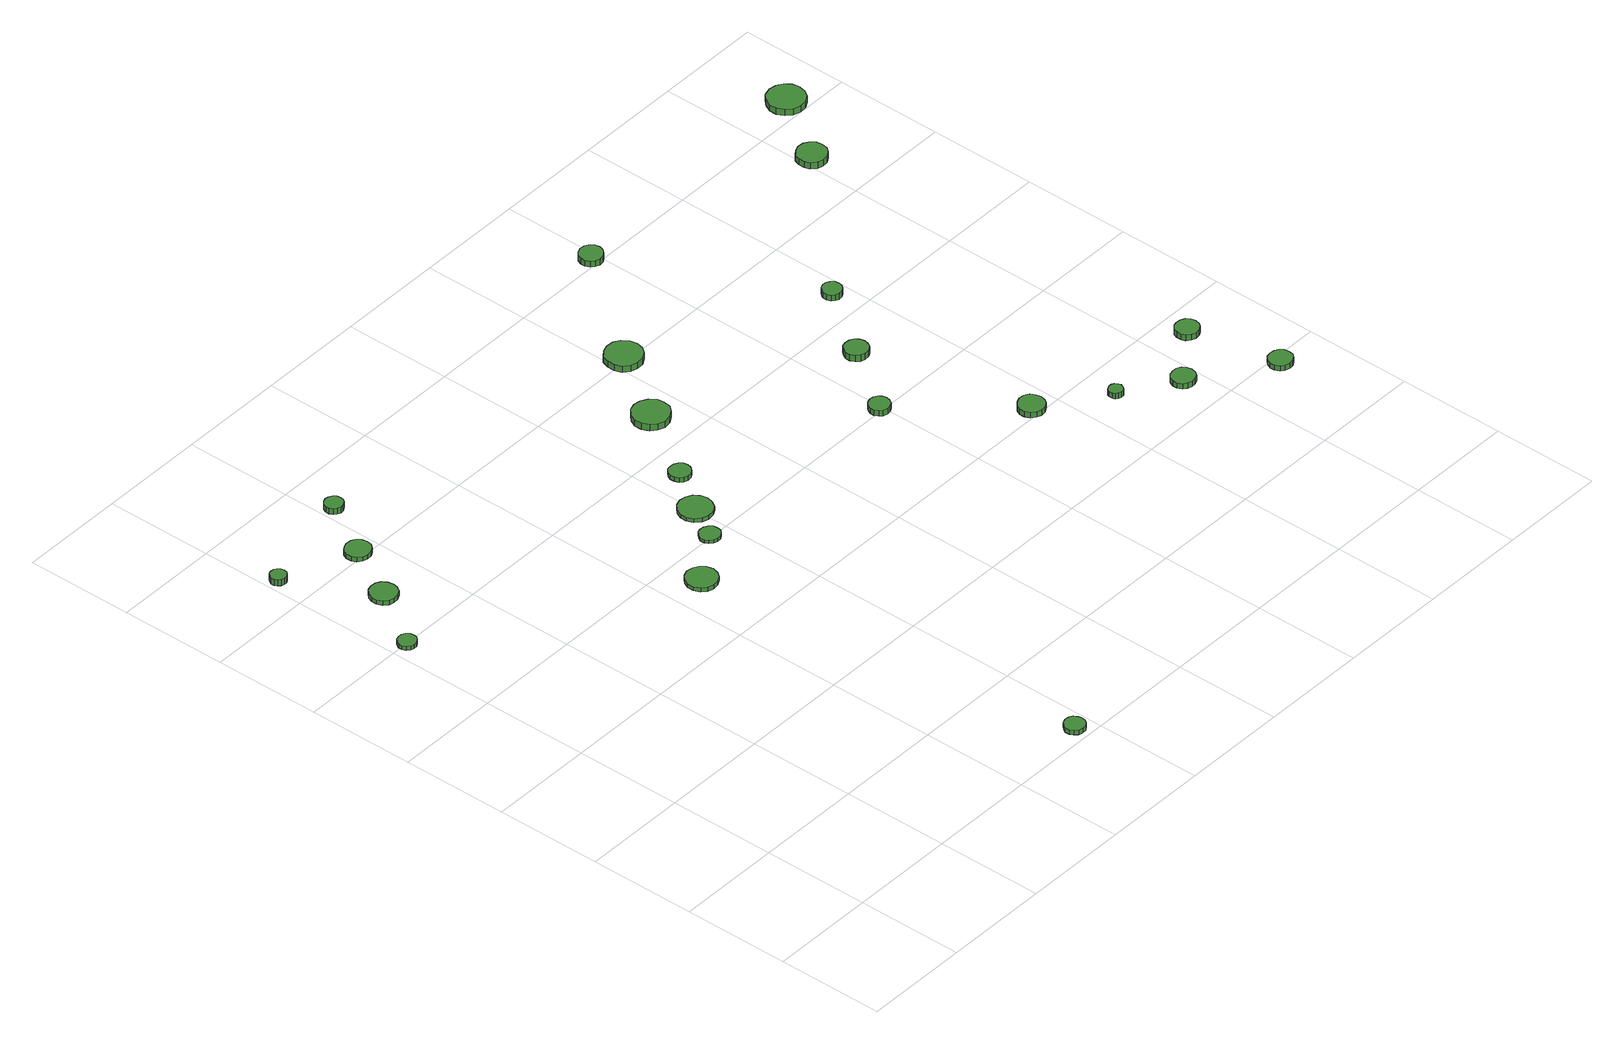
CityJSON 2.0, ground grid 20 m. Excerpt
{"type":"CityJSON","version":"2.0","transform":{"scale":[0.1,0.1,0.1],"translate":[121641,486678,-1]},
"CityObjects":{
"tree1":{"type":"SolitaryVegetationObject","attributes":{"function":"something"},"geometry":[{"type":"MultiSurface","lod":"1","boundaries":[[[0,1,2,3,4,5,6,7,8,9,10,11,12,13,14]],[[15,16,17,18,19,20,21,22,23,24,25,26,27,28,29]],[[0,29,28,1]],[[1,28,27,2]],[[2,27,26,3]],[[3,26,25,4]],[[4,25,24,5]],[[5,24,23,6]],[[6,23,22,7]],[[7,22,21,8]],[[8,21,20,9]],[[9,20,19,10]],[[10,19,18,11]],[[11,18,17,12]],[[12,17,16,13]],[[13,16,15,14]],[[14,15,29,0]]]}]},
"tree2":{"type":"SolitaryVegetationObject","attributes":{"function":"something"},"geometry":[{"type":"MultiSurface","lod":"1","boundaries":[[[30,31,32,33,34,35,36,37,38,39,40,41,42,43,44]],[[45,46,47,48,49,50,51,52,53,54,55,56,57,58,59]],[[30,59,58,31]],[[31,58,57,32]],[[32,57,56,33]],[[33,56,55,34]],[[34,55,54,35]],[[35,54,53,36]],[[36,53,52,37]],[[37,52,51,38]],[[38,51,50,39]],[[39,50,49,40]],[[40,49,48,41]],[[41,48,47,42]],[[42,47,46,43]],[[43,46,45,44]],[[44,45,59,30]]]}]},
"tree3":{"type":"SolitaryVegetationObject","attributes":{"function":"something"},"geometry":[{"type":"MultiSurface","lod":"1","boundaries":[[[60,61,62,63,64,65,66,67,68,69,70,71,72,73,74]],[[75,76,77,78,79,80,81,82,83,84,85,86,87,88,89]],[[60,89,88,61]],[[61,88,87,62]],[[62,87,86,63]],[[63,86,85,64]],[[64,85,84,65]],[[65,84,83,66]],[[66,83,82,67]],[[67,82,81,68]],[[68,81,80,69]],[[69,80,79,70]],[[70,79,78,71]],[[71,78,77,72]],[[72,77,76,73]],[[73,76,75,74]],[[74,75,89,60]]]}]},
"tree4":{"type":"SolitaryVegetationObject","attributes":{"function":"something"},"geometry":[{"type":"MultiSurface","lod":"1","boundaries":[[[90,91,92,93,94,95,96,97,98,99,100,101,102,103,104]],[[105,106,107,108,109,110,111,112,113,114,115,116,117,118,119]],[[90,119,118,91]],[[91,118,117,92]],[[92,117,116,93]],[[93,116,115,94]],[[94,115,114,95]],[[95,114,113,96]],[[96,113,112,97]],[[97,112,111,98]],[[98,111,110,99]],[[99,110,109,100]],[[100,109,108,101]],[[101,108,107,102]],[[102,107,106,103]],[[103,106,105,104]],[[104,105,119,90]]]}]},
"tree5":{"type":"SolitaryVegetationObject","attributes":{"function":"something"},"geometry":[{"type":"MultiSurface","lod":"1","boundaries":[[[120,121,122,123,124,125,126,127,128,129,130,131,132,133,134]],[[135,136,137,138,139,140,141,142,143,144,145,146,147,148,149]],[[120,149,148,121]],[[121,148,147,122]],[[122,147,146,123]],[[123,146,145,124]],[[124,145,144,125]],[[125,144,143,126]],[[126,143,142,127]],[[127,142,141,128]],[[128,141,140,129]],[[129,140,139,130]],[[130,139,138,131]],[[131,138,137,132]],[[132,137,136,133]],[[133,136,135,134]],[[134,135,149,120]]]}]},
"tree6":{"type":"SolitaryVegetationObject","attributes":{"function":"something"},"geometry":[{"type":"MultiSurface","lod":"1","boundaries":[[[150,151,152,153,154,155,156,157,158,159,160,161,162,163,164]],[[165,166,167,168,169,170,171,172,173,174,175,176,177,178,179]],[[150,179,178,151]],[[151,178,177,152]],[[152,177,176,153]],[[153,176,175,154]],[[154,175,174,155]],[[155,174,173,156]],[[156,173,172,157]],[[157,172,171,158]],[[158,171,170,159]],[[159,170,169,160]],[[160,169,168,161]],[[161,168,167,162]],[[162,167,166,163]],[[163,166,165,164]],[[164,165,179,150]]]}]},
"tree7":{"type":"SolitaryVegetationObject","attributes":{"function":"something"},"geometry":[{"type":"MultiSurface","lod":"1","boundaries":[[[180,181,182,183,184,185,186,187,188,189,190,191,192,193,194]],[[195,196,197,198,199,200,201,202,203,204,205,206,207,208,209]],[[180,209,208,181]],[[181,208,207,182]],[[182,207,206,183]],[[183,206,205,184]],[[184,205,204,185]],[[185,204,203,186]],[[186,203,202,187]],[[187,202,201,188]],[[188,201,200,189]],[[189,200,199,190]],[[190,199,198,191]],[[191,198,197,192]],[[192,197,196,193]],[[193,196,195,194]],[[194,195,209,180]]]}]},
"tree8":{"type":"SolitaryVegetationObject","attributes":{"function":"something"},"geometry":[{"type":"MultiSurface","lod":"1","boundaries":[[[210,211,212,213,214,215,216,217,218,219,220,221,222,223,224]],[[225,226,227,228,229,230,231,232,233,234,235,236,237,238,239]],[[210,239,238,211]],[[211,238,237,212]],[[212,237,236,213]],[[213,236,235,214]],[[214,235,234,215]],[[215,234,233,216]],[[216,233,232,217]],[[217,232,231,218]],[[218,231,230,219]],[[219,230,229,220]],[[220,229,228,221]],[[221,228,227,222]],[[222,227,226,223]],[[223,226,225,224]],[[224,225,239,210]]]}]},
"tree9":{"type":"SolitaryVegetationObject","attributes":{"function":"something"},"geometry":[{"type":"MultiSurface","lod":"1","boundaries":[[[240,241,242,243,244,245,246,247,248,249,250,251,252,253,254]],[[255,256,257,258,259,260,261,262,263,264,265,266,267,268,269]],[[240,269,268,241]],[[241,268,267,242]],[[242,267,266,243]],[[243,266,265,244]],[[244,265,264,245]],[[245,264,263,246]],[[246,263,262,247]],[[247,262,261,248]],[[248,261,260,249]],[[249,260,259,250]],[[250,259,258,251]],[[251,258,257,252]],[[252,257,256,253]],[[253,256,255,254]],[[254,255,269,240]]]}]},
"tree10":{"type":"SolitaryVegetationObject","attributes":{"function":"something"},"geometry":[{"type":"MultiSurface","lod":"1","boundaries":[[[270,271,272,273,274,275,276,277,278,279,280,281,282,283,284]],[[285,286,287,288,289,290,291,292,293,294,295,296,297,298,299]],[[270,299,298,271]],[[271,298,297,272]],[[272,297,296,273]],[[273,296,295,274]],[[274,295,294,275]],[[275,294,293,276]],[[276,293,292,277]],[[277,292,291,278]],[[278,291,290,279]],[[279,290,289,280]],[[280,289,288,281]],[[281,288,287,282]],[[282,287,286,283]],[[283,286,285,284]],[[284,285,299,270]]]}]},
"tree11":{"type":"SolitaryVegetationObject","attributes":{"function":"something"},"geometry":[{"type":"MultiSurface","lod":"1","boundaries":[[[300,301,302,303,304,305,306,307,308,309,310,311,312,313,314]],[[315,316,317,318,319,320,321,322,323,324,325,326,327,328,329]],[[300,329,328,301]],[[301,328,327,302]],[[302,327,326,303]],[[303,326,325,304]],[[304,325,324,305]],[[305,324,323,306]],[[306,323,322,307]],[[307,322,321,308]],[[308,321,320,309]],[[309,320,319,310]],[[310,319,318,311]],[[311,318,317,312]],[[312,317,316,313]],[[313,316,315,314]],[[314,315,329,300]]]}]},
"tree12":{"type":"SolitaryVegetationObject","attributes":{"function":"something"},"geometry":[{"type":"MultiSurface","lod":"1","boundaries":[[[330,331,332,333,334,335,336,337,338,339,340,341,342,343,344]],[[345,346,347,348,349,350,351,352,353,354,355,356,357,358,359]],[[330,359,358,331]],[[331,358,357,332]],[[332,357,356,333]],[[333,356,355,334]],[[334,355,354,335]],[[335,354,353,336]],[[336,353,352,337]],[[337,352,351,338]],[[338,351,350,339]],[[339,350,349,340]],[[340,349,348,341]],[[341,348,347,342]],[[342,347,346,343]],[[343,346,345,344]],[[344,345,359,330]]]}]},
"tree13":{"type":"SolitaryVegetationObject","attributes":{"function":"something"},"geometry":[{"type":"MultiSurface","lod":"1","boundaries":[[[360,361,362,363,364,365,366,367,368,369,370,371,372,373,374]],[[375,376,377,378,379,380,381,382,383,384,385,386,387,388,389]],[[360,389,388,361]],[[361,388,387,362]],[[362,387,386,363]],[[363,386,385,364]],[[364,385,384,365]],[[365,384,383,366]],[[366,383,382,367]],[[367,382,381,368]],[[368,381,380,369]],[[369,380,379,370]],[[370,379,378,371]],[[371,378,377,372]],[[372,377,376,373]],[[373,376,375,374]],[[374,375,389,360]]]}]},
"tree14":{"type":"SolitaryVegetationObject","attributes":{"function":"something"},"geometry":[{"type":"MultiSurface","lod":"1","boundaries":[[[390,391,392,393,394,395,396,397,398,399,400,401,402,403,404]],[[405,406,407,408,409,410,411,412,413,414,415,416,417,418,419]],[[390,419,418,391]],[[391,418,417,392]],[[392,417,416,393]],[[393,416,415,394]],[[394,415,414,395]],[[395,414,413,396]],[[396,413,412,397]],[[397,412,411,398]],[[398,411,410,399]],[[399,410,409,400]],[[400,409,408,401]],[[401,408,407,402]],[[402,407,406,403]],[[403,406,405,404]],[[404,405,419,390]]]}]},
"tree15":{"type":"SolitaryVegetationObject","attributes":{"function":"something"},"geometry":[{"type":"MultiSurface","lod":"1","boundaries":[[[420,421,422,423,424,425,426,427,428,429,430,431,432,433,434]],[[435,436,437,438,439,440,441,442,443,444,445,446,447,448,449]],[[420,449,448,421]],[[421,448,447,422]],[[422,447,446,423]],[[423,446,445,424]],[[424,445,444,425]],[[425,444,443,426]],[[426,443,442,427]],[[427,442,441,428]],[[428,441,440,429]],[[429,440,439,430]],[[430,439,438,431]],[[431,438,437,432]],[[432,437,436,433]],[[433,436,435,434]],[[434,435,449,420]]]}]},
"tree16":{"type":"SolitaryVegetationObject","attributes":{"function":"something"},"geometry":[{"type":"MultiSurface","lod":"1","boundaries":[[[450,451,452,453,454,455,456,457,458,459,460,461,462,463,464]],[[465,466,467,468,469,470,471,472,473,474,475,476,477,478,479]],[[450,479,478,451]],[[451,478,477,452]],[[452,477,476,453]],[[453,476,475,454]],[[454,475,474,455]],[[455,474,473,456]],[[456,473,472,457]],[[457,472,471,458]],[[458,471,470,459]],[[459,470,469,460]],[[460,469,468,461]],[[461,468,467,462]],[[462,467,466,463]],[[463,466,465,464]],[[464,465,479,450]]]}]},
"tree17":{"type":"SolitaryVegetationObject","attributes":{"function":"something"},"geometry":[{"type":"MultiSurface","lod":"1","boundaries":[[[480,481,482,483,484,485,486,487,488,489,490,491,492,493,494]],[[495,496,497,498,499,500,501,502,503,504,505,506,507,508,509]],[[480,509,508,481]],[[481,508,507,482]],[[482,507,506,483]],[[483,506,505,484]],[[484,505,504,485]],[[485,504,503,486]],[[486,503,502,487]],[[487,502,501,488]],[[488,501,500,489]],[[489,500,499,490]],[[490,499,498,491]],[[491,498,497,492]],[[492,497,496,493]],[[493,496,495,494]],[[494,495,509,480]]]}]},
"tree18":{"type":"SolitaryVegetationObject","attributes":{"function":"something"},"geometry":[{"type":"MultiSurface","lod":"1","boundaries":[[[510,511,512,513,514,515,516,517,518,519,520,521,522,523,524]],[[525,526,527,528,529,530,531,532,533,534,535,536,537,538,539]],[[510,539,538,511]],[[511,538,537,512]],[[512,537,536,513]],[[513,536,535,514]],[[514,535,534,515]],[[515,534,533,516]],[[516,533,532,517]],[[517,532,531,518]],[[518,531,530,519]],[[519,530,529,520]],[[520,529,528,521]],[[521,528,527,522]],[[522,527,526,523]],[[523,526,525,524]],[[524,525,539,510]]]}]},
"tree19":{"type":"SolitaryVegetationObject","attributes":{"function":"something"},"geometry":[{"type":"MultiSurface","lod":"1","boundaries":[[[540,541,542,543,544,545,546,547,548,549,550,551,552,553,554]],[[555,556,557,558,559,560,561,562,563,564,565,566,567,568,569]],[[540,569,568,541]],[[541,568,567,542]],[[542,567,566,543]],[[543,566,565,544]],[[544,565,564,545]],[[545,564,563,546]],[[546,563,562,547]],[[547,562,561,548]],[[548,561,560,549]],[[549,560,559,550]],[[550,559,558,551]],[[551,558,557,552]],[[552,557,556,553]],[[553,556,555,554]],[[554,555,569,540]]]}]},
"tree20":{"type":"SolitaryVegetationObject","attributes":{"function":"something"},"geometry":[{"type":"MultiSurface","lod":"1","boundaries":[[[570,571,572,573,574,575,576,577,578,579,580,581,582,583,584]],[[585,586,587,588,589,590,591,592,593,594,595,596,597,598,599]],[[570,599,598,571]],[[571,598,597,572]],[[572,597,596,573]],[[573,596,595,574]],[[574,595,594,575]],[[575,594,593,576]],[[576,593,592,577]],[[577,592,591,578]],[[578,591,590,579]],[[579,590,589,580]],[[580,589,588,581]],[[581,588,587,582]],[[582,587,586,583]],[[583,586,585,584]],[[584,585,599,570]]]}]},
"tree21":{"type":"SolitaryVegetationObject","attributes":{"function":"something"},"geometry":[{"type":"MultiSurface","lod":"1","boundaries":[[[600,601,602,603,604,605,606,607,608,609,610,611,612,613,614]],[[615,616,617,618,619,620,621,622,623,624,625,626,627,628,629]],[[600,629,628,601]],[[601,628,627,602]],[[602,627,626,603]],[[603,626,625,604]],[[604,625,624,605]],[[605,624,623,606]],[[606,623,622,607]],[[607,622,621,608]],[[608,621,620,609]],[[609,620,619,610]],[[610,619,618,611]],[[611,618,617,612]],[[612,617,616,613]],[[613,616,615,614]],[[614,615,629,600]]]}]},
"tree22":{"type":"SolitaryVegetationObject","attributes":{"function":"something"},"geometry":[{"type":"MultiSurface","lod":"1","boundaries":[[[630,631,632,633,634,635,636,637,638,639,640,641,642,643,644]],[[645,646,647,648,649,650,651,652,653,654,655,656,657,658,659]],[[630,659,658,631]],[[631,658,657,632]],[[632,657,656,633]],[[633,656,655,634]],[[634,655,654,635]],[[635,654,653,636]],[[636,653,652,637]],[[637,652,651,638]],[[638,651,650,639]],[[639,650,649,640]],[[640,649,648,641]],[[641,648,647,642]],[[642,647,646,643]],[[643,646,645,644]],[[644,645,659,630]]]}]},
"tree23":{"type":"SolitaryVegetationObject","attributes":{"function":"something"},"geometry":[{"type":"MultiSurface","lod":"1","boundaries":[[[660,661,662,663,664,665,666,667,668,669,670,671,672,673,674]],[[675,676,677,678,679,680,681,682,683,684,685,686,687,688,689]],[[660,689,688,661]],[[661,688,687,662]],[[662,687,686,663]],[[663,686,685,664]],[[664,685,684,665]],[[665,684,683,666]],[[666,683,682,667]],[[667,682,681,668]],[[668,681,680,669]],[[669,680,679,670]],[[670,679,678,671]],[[671,678,677,672]],[[672,677,676,673]],[[673,676,675,674]],[[674,675,689,660]]]}]}
},
"vertices":[
[51,999,15],[50,1006,15],[45,1012,15],[39,1016,15],[32,1016,15],[25,1014,15],[20,1009,15],[17,1003,15],[17,996,15],[20,989,15],[25,984,15],[32,982,15],[39,983,15],[45,987,15],[50,992,15],[50,992,7],[45,987,7],[39,983,7],[32,982,7],[25,984,7],[20,989,7],[17,996,7],[17,1003,7],[20,1009,7],[25,1014,7],[32,1016,7],[39,1016,7],[45,1012,7],[50,1006,7],[51,999,7],
[38,1265,20],[37,1271,20],[33,1276,20],[28,1279,20],[22,1280,20],[16,1278,20],[12,1274,20],[9,1268,20],[9,1262,20],[12,1257,20],[16,1253,20],[22,1251,20],[28,1251,20],[33,1254,20],[37,1259,20],[37,1259,7],[33,1254,7],[28,1251,7],[22,1251,7],[16,1253,7],[12,1257,7],[9,1262,7],[9,1268,7],[12,1274,7],[16,1278,7],[22,1280,7],[28,1279,7],[33,1276,7],[37,1271,7],[38,1265,7],
[129,1109,16],[127,1119,16],[121,1128,16],[112,1133,16],[102,1134,16],[92,1131,16],[84,1124,16],[80,1114,16],[80,1104,16],[84,1094,16],[92,1087,16],[102,1084,16],[112,1085,16],[121,1090,16],[127,1099,16],[127,1099,7],[121,1090,7],[112,1085,7],[102,1084,7],[92,1087,7],[84,1094,7],[80,1104,7],[80,1114,7],[84,1124,7],[92,1131,7],[102,1134,7],[112,1133,7],[121,1128,7],[127,1119,7],[129,1109,7],
[185,1212,17],[183,1222,17],[177,1230,17],[169,1234,17],[159,1235,17],[150,1232,17],[142,1226,17],[138,1217,17],[138,1207,17],[142,1198,17],[150,1192,17],[159,1189,17],[169,1190,17],[177,1195,17],[183,1202,17],[183,1202,8],[177,1195,8],[169,1190,8],[159,1189,8],[150,1192,8],[142,1198,8],[138,1207,8],[138,1217,8],[142,1226,8],[150,1232,8],[159,1235,8],[169,1234,8],[177,1230,8],[183,1222,8],[185,1212,8],
[588,29,17],[586,36,17],[582,43,17],[575,47,17],[567,48,17],[559,45,17],[554,40,17],[550,33,17],[550,25,17],[554,18,17],[559,12,17],[567,10,17],[575,11,17],[582,15,17],[586,21,17],[586,21,8],[582,15,8],[575,11,8],[567,10,8],[559,12,8],[554,18,8],[550,25,8],[550,33,8],[554,40,8],[559,45,8],[567,48,8],[575,47,8],[582,43,8],[586,36,8],[588,29,8],
[238,1314,23],[237,1321,23],[233,1326,23],[226,1330,23],[220,1331,23],[213,1329,23],[208,1324,23],[205,1318,23],[205,1311,23],[208,1304,23],[213,1300,23],[220,1297,23],[226,1298,23],[233,1302,23],[237,1307,23],[237,1307,11],[233,1302,11],[226,1298,11],[220,1297,11],[213,1300,11],[208,1304,11],[205,1311,11],[205,1318,11],[208,1324,11],[213,1329,11],[220,1331,11],[226,1330,11],[233,1326,11],[237,1321,11],[238,1314,11],
[495,737,17],[492,749,17],[485,758,17],[475,764,17],[463,766,17],[452,762,17],[443,754,17],[438,743,17],[438,731,17],[443,720,17],[452,712,17],[463,709,17],[475,710,17],[485,716,17],[492,725,17],[492,725,9],[485,716,9],[475,710,9],[463,709,9],[452,712,9],[443,720,9],[438,731,9],[438,743,9],[443,754,9],[452,762,9],[463,766,9],[475,764,9],[485,758,9],[492,749,9],[495,737,9],
[582,802,15],[581,810,15],[576,816,15],[569,820,15],[561,821,15],[554,819,15],[548,813,15],[544,806,15],[544,798,15],[548,791,15],[554,786,15],[561,783,15],[569,784,15],[576,788,15],[581,794,15],[581,794,9],[576,788,9],[569,784,9],[561,783,9],[554,786,9],[548,791,9],[544,798,9],[544,806,9],[548,813,9],[554,819,9],[561,821,9],[569,820,9],[576,816,9],[581,810,9],[582,802,9],
[630,863,16],[627,876,16],[620,886,16],[609,892,16],[596,894,16],[584,890,16],[574,881,16],[569,869,16],[569,857,16],[574,845,16],[584,836,16],[596,832,16],[609,834,16],[620,840,16],[627,851,16],[627,851,8],[620,840,8],[609,834,8],[596,832,8],[584,836,8],[574,845,8],[569,857,8],[569,869,8],[574,881,8],[584,890,8],[596,894,8],[609,892,8],[620,886,8],[627,876,8],[630,863,8],
[674,943,17],[672,951,17],[667,957,17],[660,961,17],[652,962,17],[644,960,17],[638,954,17],[635,947,17],[635,939,17],[638,931,17],[644,926,17],[652,923,17],[660,924,17],[667,928,17],[672,935,17],[672,935,8],[667,928,8],[660,924,8],[652,923,8],[644,926,8],[638,931,8],[635,939,8],[635,947,8],[638,954,8],[644,960,8],[652,962,8],[660,961,8],[667,957,8],[672,951,8],[674,943,8],
[769,1074,21],[767,1087,21],[758,1098,21],[746,1105,21],[732,1107,21],[719,1103,21],[709,1093,21],[703,1080,21],[703,1067,21],[709,1054,21],[719,1045,21],[732,1040,21],[746,1042,21],[758,1049,21],[767,1060,21],[767,1060,8],[758,1049,8],[746,1042,8],[732,1040,8],[719,1045,8],[709,1054,8],[703,1067,8],[703,1080,8],[709,1093,8],[719,1103,8],[732,1107,8],[746,1105,8],[758,1098,8],[767,1087,8],[769,1074,8],
[850,1200,28],[847,1213,28],[839,1225,28],[827,1232,28],[813,1233,28],[800,1229,28],[789,1220,28],[784,1207,28],[784,1193,28],[789,1180,28],[800,1171,28],[813,1167,28],[827,1168,28],[839,1175,28],[847,1186,28],[847,1186,15],[839,1175,15],[827,1168,15],[813,1167,15],[800,1171,15],[789,1180,15],[784,1193,15],[784,1207,15],[789,1220,15],[800,1229,15],[813,1233,15],[827,1232,15],[839,1225,15],[847,1213,15],[850,1200,15],
[1014,806,19],[1012,814,19],[1008,820,19],[1001,824,19],[993,825,19],[985,822,19],[980,817,19],[976,810,19],[976,802,19],[980,795,19],[985,789,19],[993,787,19],[1001,788,19],[1008,792,19],[1012,798,19],[1012,798,7],[1008,792,7],[1001,788,7],[993,787,7],[985,789,7],[980,795,7],[976,802,7],[976,810,7],[980,817,7],[985,822,7],[993,825,7],[1001,824,7],[1008,820,7],[1012,814,7],[1014,806,7],
[1178,617,19],[1176,626,19],[1171,635,19],[1162,640,19],[1152,641,19],[1143,637,19],[1135,631,19],[1131,622,19],[1131,612,19],[1135,603,19],[1143,596,19],[1152,593,19],[1162,594,19],[1171,599,19],[1176,607,19],[1176,607,8],[1171,599,8],[1162,594,8],[1152,593,8],[1143,596,8],[1135,603,8],[1131,612,8],[1131,622,8],[1135,631,8],[1143,637,8],[1152,641,8],[1162,640,8],[1171,635,8],[1176,626,8],[1178,617,8],
[1102,928,20],[1100,937,20],[1095,944,20],[1087,948,20],[1078,949,20],[1069,947,20],[1063,940,20],[1059,932,20],[1059,923,20],[1063,915,20],[1069,909,20],[1078,906,20],[1087,907,20],[1095,911,20],[1100,919,20],[1100,919,7],[1095,911,7],[1087,907,7],[1078,906,7],[1069,909,7],[1063,915,7],[1059,923,7],[1059,932,7],[1063,940,7],[1069,947,7],[1078,949,7],[1087,948,7],[1095,944,7],[1100,937,7],[1102,928,7],
[1000,1407,30],[998,1416,30],[992,1423,30],[985,1427,30],[976,1428,30],[967,1425,30],[961,1419,30],[957,1411,30],[957,1402,30],[961,1394,30],[967,1388,30],[976,1385,30],[985,1386,30],[992,1391,30],[998,1398,30],[998,1398,18],[992,1391,18],[985,1386,18],[976,1385,18],[967,1388,18],[961,1394,18],[957,1402,18],[957,1411,18],[961,1419,18],[967,1425,18],[976,1428,18],[985,1427,18],[992,1423,18],[998,1416,18],[1000,1407,18],
[1286,537,19],[1284,542,19],[1281,547,19],[1277,549,19],[1271,550,19],[1266,548,19],[1262,545,19],[1260,540,19],[1260,534,19],[1262,529,19],[1266,526,19],[1271,524,19],[1277,524,19],[1281,527,19],[1284,532,19],[1284,532,8],[1281,527,8],[1277,524,8],[1271,524,8],[1266,526,8],[1262,529,8],[1260,534,8],[1260,540,8],[1262,545,8],[1266,548,8],[1271,550,8],[1277,549,8],[1281,547,8],[1284,542,8],[1286,537,8],
[1186,1054,23],[1185,1061,23],[1180,1067,23],[1174,1071,23],[1166,1072,23],[1159,1069,23],[1154,1064,23],[1151,1058,23],[1151,1050,23],[1154,1043,23],[1159,1039,23],[1166,1036,23],[1174,1037,23],[1180,1041,23],[1185,1047,23],[1185,1047,11],[1180,1041,11],[1174,1037,11],[1166,1036,11],[1159,1039,11],[1154,1043,11],[1151,1050,11],[1151,1058,11],[1154,1064,11],[1159,1069,11],[1166,1072,11],[1174,1071,11],[1180,1067,11],[1185,1061,11],[1186,1054,11],
[1391,475,19],[1389,484,19],[1384,491,19],[1376,496,19],[1367,496,19],[1359,494,19],[1352,488,19],[1348,480,19],[1348,471,19],[1352,462,19],[1359,457,19],[1367,454,19],[1376,455,19],[1384,459,19],[1389,466,19],[1389,466,8],[1384,459,8],[1376,455,8],[1367,454,8],[1359,457,8],[1352,462,8],[1348,471,8],[1348,480,8],[1352,488,8],[1359,494,8],[1367,496,8],[1376,496,8],[1384,491,8],[1389,484,8],[1391,475,8],
[1528,384,19],[1527,393,19],[1521,400,19],[1514,404,19],[1505,405,19],[1496,403,19],[1490,397,19],[1486,388,19],[1486,380,19],[1490,371,19],[1496,366,19],[1505,363,19],[1514,364,19],[1521,368,19],[1527,375,19],[1527,375,8],[1521,368,8],[1514,364,8],[1505,363,8],[1496,366,8],[1490,371,8],[1486,380,8],[1486,388,8],[1490,397,8],[1496,403,8],[1505,405,8],[1514,404,8],[1521,400,8],[1527,393,8],[1528,384,8],
[1489,550,21],[1487,559,21],[1482,566,21],[1474,570,21],[1465,571,21],[1457,569,21],[1450,563,21],[1447,555,21],[1447,546,21],[1450,538,21],[1457,532,21],[1465,529,21],[1474,530,21],[1482,534,21],[1487,541,21],[1487,541,9],[1482,534,9],[1474,530,9],[1465,529,9],[1457,532,9],[1450,538,9],[1447,546,9],[1447,555,9],[1450,563,9],[1457,569,9],[1465,571,9],[1474,570,9],[1482,566,9],[1487,559,9],[1489,550,9],
[1442,1306,24],[1440,1317,24],[1433,1326,24],[1424,1332,24],[1412,1333,24],[1402,1329,24],[1393,1322,24],[1389,1312,24],[1389,1300,24],[1393,1290,24],[1402,1282,24],[1412,1279,24],[1424,1280,24],[1433,1286,24],[1440,1295,24],[1440,1295,11],[1433,1286,11],[1424,1280,11],[1412,1279,11],[1402,1282,11],[1393,1290,11],[1389,1300,11],[1389,1312,11],[1393,1322,11],[1402,1329,11],[1412,1333,11],[1424,1332,11],[1433,1326,11],[1440,1317,11],[1442,1306,11],
[1535,1433,21],[1532,1447,21],[1524,1458,21],[1512,1465,21],[1498,1467,21],[1484,1463,21],[1474,1453,21],[1468,1440,21],[1468,1426,21],[1474,1414,21],[1484,1404,21],[1498,1400,21],[1512,1401,21],[1524,1408,21],[1532,1420,21],[1532,1420,8],[1524,1408,8],[1512,1401,8],[1498,1400,8],[1484,1404,8],[1474,1414,8],[1468,1426,8],[1468,1440,8],[1474,1453,8],[1484,1463,8],[1498,1467,8],[1512,1465,8],[1524,1458,8],[1532,1447,8],[1535,1433,8]
]}
